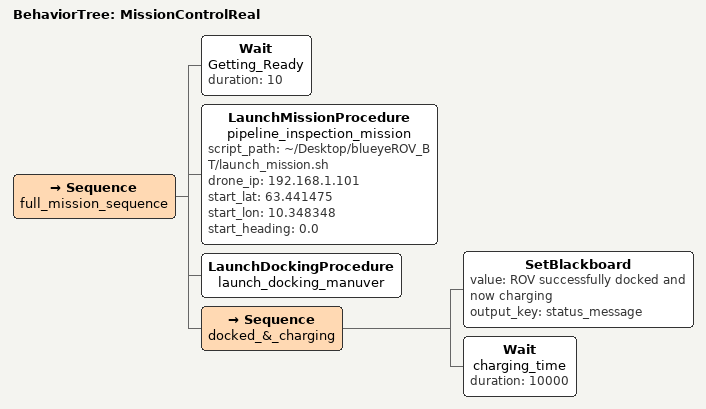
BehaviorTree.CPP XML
<?xml version="1.0" encoding="UTF-8"?>
<root BTCPP_format="4"
      main_tree_to_execute="MissionControlReal">
  <BehaviorTree ID="MissionControlReal">
    <Sequence name="full_mission_sequence">
      <Wait name="Getting_Ready"
            duration="10"/>
      <LaunchMissionProcedure name="pipeline_inspection_mission"
                              script_path="~/Desktop/blueyeROV_BT/launch_mission.sh"
                              drone_ip="192.168.1.101"
                              start_lat="63.441475"
                              start_lon="10.348348"
                              start_heading="0.0"/>
      <LaunchDockingProcedure name="launch_docking_manuver"/>
      <Sequence name="docked_&amp;_charging">
        <SetBlackboard value="ROV successfully docked and now charging"
                       output_key="status_message"/>
        <Wait name="charging_time"
              duration="10000"/>
      </Sequence>
    </Sequence>
  </BehaviorTree>

</root>
